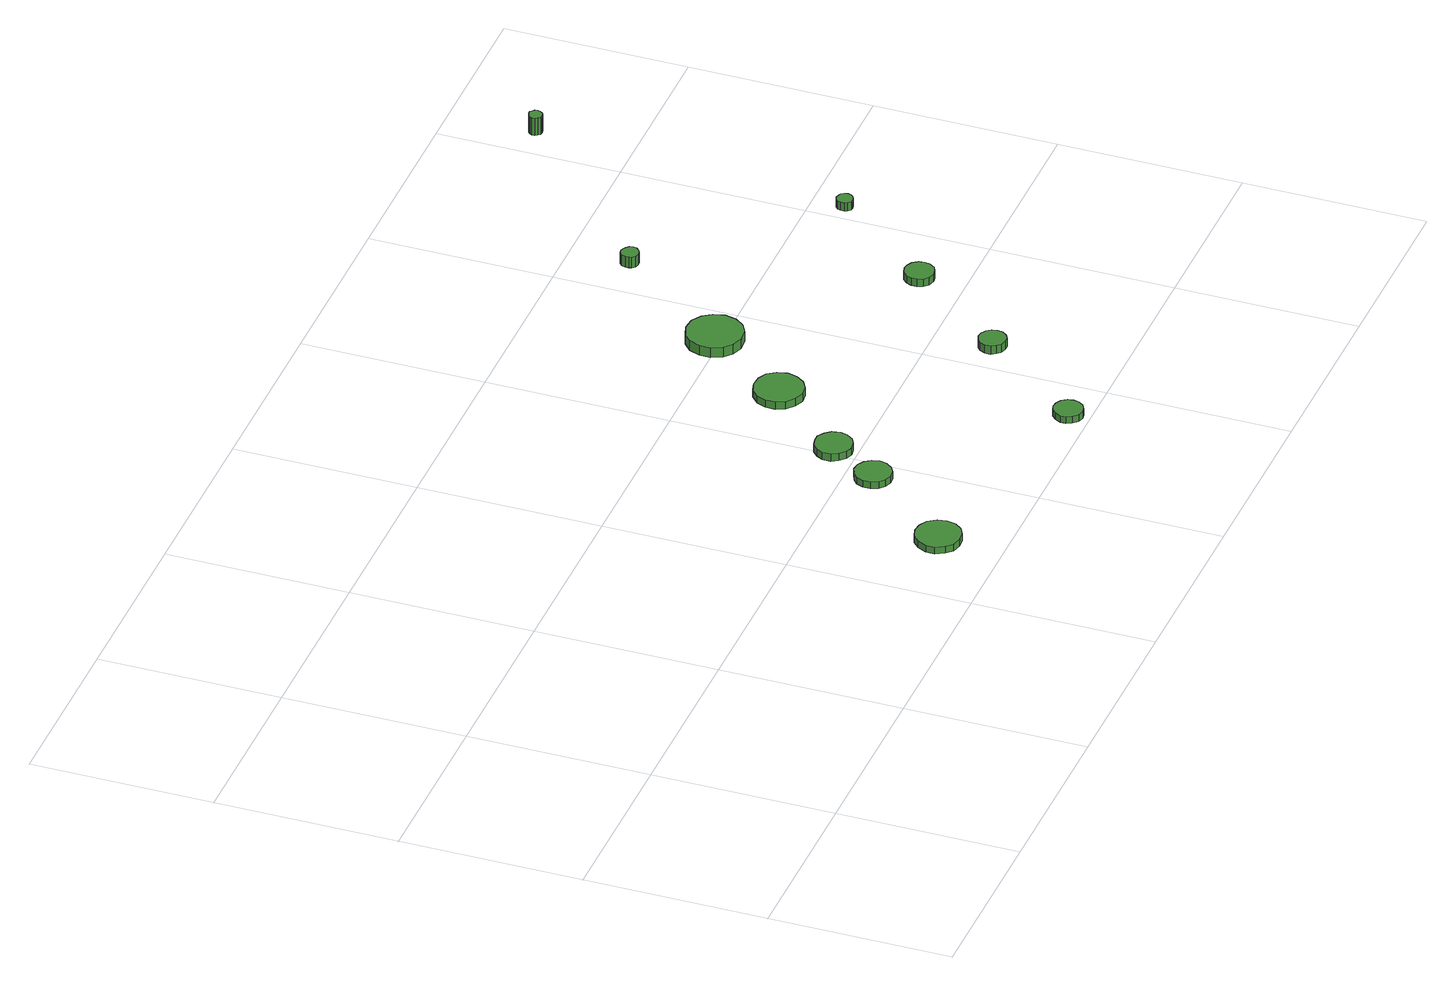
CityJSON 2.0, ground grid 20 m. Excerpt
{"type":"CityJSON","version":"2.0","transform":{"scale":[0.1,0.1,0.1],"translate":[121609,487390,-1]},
"CityObjects":{
"tree1":{"type":"SolitaryVegetationObject","attributes":{"function":"something"}},
"tree2":{"type":"SolitaryVegetationObject","attributes":{"function":"something"}},
"tree3":{"type":"SolitaryVegetationObject","attributes":{"function":"something"},"geometry":[{"type":"MultiSurface","lod":"1","boundaries":[[[0,1,2,3,4,5,6,7,8,9,10,11,12,13,14]],[[15,16,17,18,19,20,21,22,23,24,25,26,27,28,29]],[[0,29,28,1]],[[1,28,27,2]],[[2,27,26,3]],[[3,26,25,4]],[[4,25,24,5]],[[5,24,23,6]],[[6,23,22,7]],[[7,22,21,8]],[[8,21,20,9]],[[9,20,19,10]],[[10,19,18,11]],[[11,18,17,12]],[[12,17,16,13]],[[13,16,15,14]],[[14,15,29,0]]]}]},
"tree4":{"type":"SolitaryVegetationObject","attributes":{"function":"something"},"geometry":[{"type":"MultiSurface","lod":"1","boundaries":[[[30,31,32,33,34,35,36,37,38,39,40,41,42,43,44]],[[45,46,47,48,49,50,51,52,53,54,55,56,57,58,59]],[[30,59,58,31]],[[31,58,57,32]],[[32,57,56,33]],[[33,56,55,34]],[[34,55,54,35]],[[35,54,53,36]],[[36,53,52,37]],[[37,52,51,38]],[[38,51,50,39]],[[39,50,49,40]],[[40,49,48,41]],[[41,48,47,42]],[[42,47,46,43]],[[43,46,45,44]],[[44,45,59,30]]]}]},
"tree5":{"type":"SolitaryVegetationObject","attributes":{"function":"something"},"geometry":[{"type":"MultiSurface","lod":"1","boundaries":[[[60,61,62,63,64,65,66,67,68,69,70,71,72,73,74]],[[75,76,77,78,79,80,81,82,83,84,85,86,87,88,89]],[[60,89,88,61]],[[61,88,87,62]],[[62,87,86,63]],[[63,86,85,64]],[[64,85,84,65]],[[65,84,83,66]],[[66,83,82,67]],[[67,82,81,68]],[[68,81,80,69]],[[69,80,79,70]],[[70,79,78,71]],[[71,78,77,72]],[[72,77,76,73]],[[73,76,75,74]],[[74,75,89,60]]]}]},
"tree6":{"type":"SolitaryVegetationObject","attributes":{"function":"something"},"geometry":[{"type":"MultiSurface","lod":"1","boundaries":[[[90,91,92,93,94,95,96,97,98,99,100,101,102,103,104]],[[105,106,107,108,109,110,111,112,113,114,115,116,117,118,119]],[[90,119,118,91]],[[91,118,117,92]],[[92,117,116,93]],[[93,116,115,94]],[[94,115,114,95]],[[95,114,113,96]],[[96,113,112,97]],[[97,112,111,98]],[[98,111,110,99]],[[99,110,109,100]],[[100,109,108,101]],[[101,108,107,102]],[[102,107,106,103]],[[103,106,105,104]],[[104,105,119,90]]]}]},
"tree7":{"type":"SolitaryVegetationObject","attributes":{"function":"something"},"geometry":[{"type":"MultiSurface","lod":"1","boundaries":[[[120,121,122,123,124,125,126,127,128,129,130,131,132,133,134]],[[135,136,137,138,139,140,141,142,143,144,145,146,147,148,149]],[[120,149,148,121]],[[121,148,147,122]],[[122,147,146,123]],[[123,146,145,124]],[[124,145,144,125]],[[125,144,143,126]],[[126,143,142,127]],[[127,142,141,128]],[[128,141,140,129]],[[129,140,139,130]],[[130,139,138,131]],[[131,138,137,132]],[[132,137,136,133]],[[133,136,135,134]],[[134,135,149,120]]]}]},
"tree8":{"type":"SolitaryVegetationObject","attributes":{"function":"something"}},
"tree9":{"type":"SolitaryVegetationObject","attributes":{"function":"something"},"geometry":[{"type":"MultiSurface","lod":"1","boundaries":[[[150,151,152,153,154,155,156,157,158,159,160,161,162,163,164]],[[165,166,167,168,169,170,171,172,173,174,175,176,177,178,179]],[[150,179,178,151]],[[151,178,177,152]],[[152,177,176,153]],[[153,176,175,154]],[[154,175,174,155]],[[155,174,173,156]],[[156,173,172,157]],[[157,172,171,158]],[[158,171,170,159]],[[159,170,169,160]],[[160,169,168,161]],[[161,168,167,162]],[[162,167,166,163]],[[163,166,165,164]],[[164,165,179,150]]]}]},
"tree10":{"type":"SolitaryVegetationObject","attributes":{"function":"something"},"geometry":[{"type":"MultiSurface","lod":"1","boundaries":[[[180,181,182,183,184,185,186,187,188,189,190,191,192,193,194]],[[195,196,197,198,199,200,201,202,203,204,205,206,207,208,209]],[[180,209,208,181]],[[181,208,207,182]],[[182,207,206,183]],[[183,206,205,184]],[[184,205,204,185]],[[185,204,203,186]],[[186,203,202,187]],[[187,202,201,188]],[[188,201,200,189]],[[189,200,199,190]],[[190,199,198,191]],[[191,198,197,192]],[[192,197,196,193]],[[193,196,195,194]],[[194,195,209,180]]]}]},
"tree11":{"type":"SolitaryVegetationObject","attributes":{"function":"something"}},
"tree12":{"type":"SolitaryVegetationObject","attributes":{"function":"something"},"geometry":[{"type":"MultiSurface","lod":"1","boundaries":[[[210,211,212,213,214,215,216,217,218,219,220,221,222,223,224]],[[225,226,227,228,229,230,231,232,233,234,235,236,237,238,239]],[[210,239,238,211]],[[211,238,237,212]],[[212,237,236,213]],[[213,236,235,214]],[[214,235,234,215]],[[215,234,233,216]],[[216,233,232,217]],[[217,232,231,218]],[[218,231,230,219]],[[219,230,229,220]],[[220,229,228,221]],[[221,228,227,222]],[[222,227,226,223]],[[223,226,225,224]],[[224,225,239,210]]]}]},
"tree13":{"type":"SolitaryVegetationObject","attributes":{"function":"something"},"geometry":[{"type":"MultiSurface","lod":"1","boundaries":[[[240,241,242,243,244,245,246,247,248,249,250,251,252,253,254]],[[255,256,257,258,259,260,261,262,263,264,265,266,267,268,269]],[[240,269,268,241]],[[241,268,267,242]],[[242,267,266,243]],[[243,266,265,244]],[[244,265,264,245]],[[245,264,263,246]],[[246,263,262,247]],[[247,262,261,248]],[[248,261,260,249]],[[249,260,259,250]],[[250,259,258,251]],[[251,258,257,252]],[[252,257,256,253]],[[253,256,255,254]],[[254,255,269,240]]]}]},
"tree14":{"type":"SolitaryVegetationObject","attributes":{"function":"something"},"geometry":[{"type":"MultiSurface","lod":"1","boundaries":[[[270,271,272,273,274,275,276,277,278,279,280,281,282,283,284]],[[285,286,287,288,289,290,291,292,293,294,295,296,297,298,299]],[[270,299,298,271]],[[271,298,297,272]],[[272,297,296,273]],[[273,296,295,274]],[[274,295,294,275]],[[275,294,293,276]],[[276,293,292,277]],[[277,292,291,278]],[[278,291,290,279]],[[279,290,289,280]],[[280,289,288,281]],[[281,288,287,282]],[[282,287,286,283]],[[283,286,285,284]],[[284,285,299,270]]]}]},
"tree15":{"type":"SolitaryVegetationObject","attributes":{"function":"something"},"geometry":[{"type":"MultiSurface","lod":"1","boundaries":[[[300,301,302,303,304,305,306,307,308,309,310,311,312,313,314]],[[315,316,317,318,319,320,321,322,323,324,325,326,327,328,329]],[[300,329,328,301]],[[301,328,327,302]],[[302,327,326,303]],[[303,326,325,304]],[[304,325,324,305]],[[305,324,323,306]],[[306,323,322,307]],[[307,322,321,308]],[[308,321,320,309]],[[309,320,319,310]],[[310,319,318,311]],[[311,318,317,312]],[[312,317,316,313]],[[313,316,315,314]],[[314,315,329,300]]]}]}
},
"vertices":[
[517,69,18],[515,79,18],[509,88,18],[500,93,18],[490,94,18],[480,91,18],[473,84,18],[468,74,18],[468,64,18],[473,55,18],[480,48,18],[490,45,18],[500,46,18],[509,51,18],[515,59,18],[515,59,10],[509,51,10],[500,46,10],[490,45,10],[480,48,10],[473,55,10],[468,64,10],[468,74,10],[473,84,10],[480,91,10],[490,94,10],[500,93,10],[509,88,10],[515,79,10],[517,69,10],
[594,170,18],[592,178,18],[587,185,18],[580,189,18],[572,190,18],[564,187,18],[558,182,18],[555,174,18],[555,166,18],[558,158,18],[564,153,18],[572,150,18],[580,151,18],[587,155,18],[592,162,18],[592,162,10],[587,155,10],[580,151,10],[572,150,10],[564,153,10],[558,158,10],[555,166,10],[555,174,10],[558,182,10],[564,187,10],[572,190,10],[580,189,10],[587,185,10],[592,178,10],[594,170,10],
[628,225,18],[626,234,18],[621,240,18],[614,245,18],[606,245,18],[598,243,18],[592,237,18],[588,230,18],[588,221,18],[592,214,18],[598,208,18],[606,205,18],[614,206,18],[621,210,18],[626,217,18],[626,217,9],[621,210,9],[614,206,9],[606,205,9],[598,208,9],[592,214,9],[588,221,9],[588,230,9],[592,237,9],[598,243,9],[606,245,9],[614,245,9],[621,240,9],[626,234,9],[628,225,9],
[765,23,17],[764,29,17],[760,35,17],[754,38,17],[748,39,17],[742,37,17],[737,32,17],[734,26,17],[734,20,17],[737,14,17],[742,9,17],[748,7,17],[754,8,17],[760,11,17],[764,17,17],[764,17,9],[760,11,9],[754,8,9],[748,7,9],[742,9,9],[737,14,9],[734,20,9],[734,26,9],[737,32,9],[742,37,9],[748,39,9],[754,38,9],[760,35,9],[764,29,9],[765,23,9],
[709,312,18],[706,323,18],[700,332,18],[690,337,18],[679,338,18],[669,335,18],[660,327,18],[656,317,18],[656,306,18],[660,296,18],[669,289,18],[679,285,18],[690,286,18],[700,292,18],[706,301,18],[706,301,9],[700,292,9],[690,286,9],[679,285,9],[669,289,9],[660,296,9],[656,306,9],[656,317,9],[660,327,9],[669,335,9],[679,338,9],[690,337,9],[700,332,9],[706,323,9],[709,312,9],
[780,406,21],[777,418,21],[770,428,21],[759,435,21],[746,436,21],[734,432,21],[725,424,21],[720,412,21],[720,400,21],[725,388,21],[734,380,21],[746,376,21],[759,377,21],[770,383,21],[777,393,21],[777,393,9],[770,383,9],[759,377,9],[746,376,9],[734,380,9],[725,388,9],[720,400,9],[720,412,9],[725,424,9],[734,432,9],[746,436,9],[759,435,9],[770,428,9],[777,418,9],[780,406,9],
[854,138,18],[853,144,18],[849,149,18],[844,152,18],[838,153,18],[832,151,18],[828,147,18],[825,141,18],[825,135,18],[828,130,18],[832,126,18],[838,124,18],[844,124,18],[849,127,18],[853,132,18],[853,132,8],[849,127,8],[844,124,8],[838,124,8],[832,126,8],[828,130,8],[825,135,8],[825,141,8],[828,147,8],[832,151,8],[838,153,8],[844,152,8],[849,149,8],[853,144,8],[854,138,8],
[944,250,17],[943,256,17],[939,262,17],[933,265,17],[927,266,17],[920,264,17],[915,259,17],[913,253,17],[913,247,17],[915,241,17],[920,236,17],[927,234,17],[933,235,17],[939,238,17],[943,244,17],[943,244,8],[939,238,8],[933,235,8],[927,234,8],[920,236,8],[915,241,8],[913,247,8],[913,253,8],[915,259,8],[920,264,8],[927,266,8],[933,265,8],[939,262,8],[943,256,8],[944,250,8],
[861,535,22],[860,539,22],[857,542,22],[854,544,22],[850,545,22],[846,544,22],[843,541,22],[842,537,22],[842,533,22],[843,530,22],[846,527,22],[850,526,22],[854,526,22],[857,528,22],[860,531,22],[860,531,9],[857,528,9],[854,526,9],[850,526,9],[846,527,9],[843,530,9],[842,533,9],[842,537,9],[843,541,9],[846,544,9],[850,545,9],[854,544,9],[857,542,9],[860,539,9],[861,535,9],
[1031,365,18],[1030,369,18],[1028,372,18],[1025,373,18],[1021,374,18],[1018,373,18],[1015,370,18],[1014,367,18],[1014,363,18],[1015,360,18],[1018,357,18],[1021,356,18],[1025,357,18],[1028,359,18],[1030,361,18],[1030,361,8],[1028,359,8],[1025,357,8],[1021,356,8],[1018,357,8],[1015,360,8],[1014,363,8],[1014,367,8],[1015,370,8],[1018,373,8],[1021,374,8],[1025,373,8],[1028,372,8],[1030,369,8],[1031,365,8],
[1047,707,29],[1046,710,29],[1044,712,29],[1042,714,29],[1039,714,29],[1036,713,29],[1034,711,29],[1032,708,29],[1032,705,29],[1034,702,29],[1036,700,29],[1039,699,29],[1042,700,29],[1044,701,29],[1046,704,29],[1046,704,8],[1044,701,8],[1042,700,8],[1039,699,8],[1036,700,8],[1034,702,8],[1032,705,8],[1032,708,8],[1034,711,8],[1036,713,8],[1039,714,8],[1042,714,8],[1044,712,8],[1046,710,8],[1047,707,8]
]}
